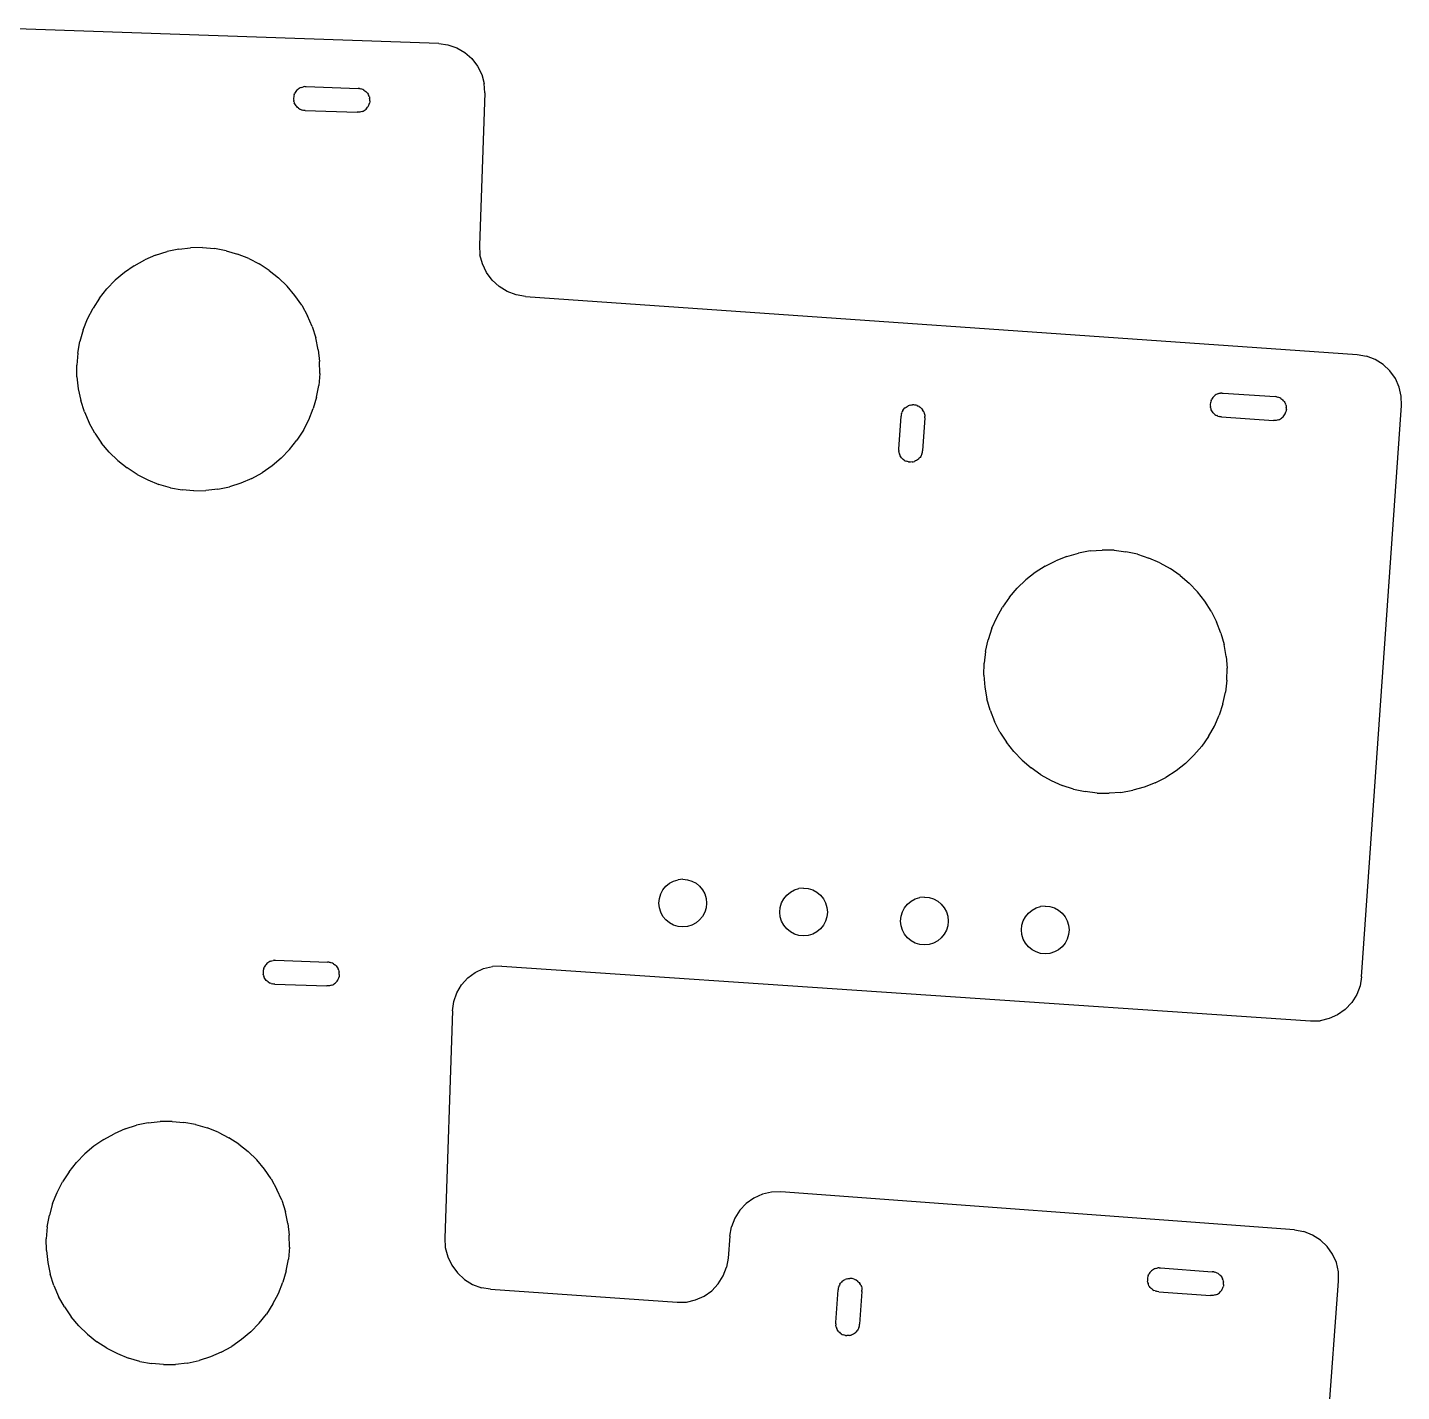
# Model space of a CAD drawing. Extents: x -62 to 45, y -37 to 20.
# Drawn here: x 15.75 to 44.55, y -11.23 to 17.35 of the extents above; entities that cross this region are included whole.
import ezdxf

# ---------------------------------------------------------------- set-up
doc = ezdxf.new("R2010")
doc.units = 0

msp = doc.modelspace()

# ---------------------------------------------------------------- linework, layer by layer
for p, q in [((24.37, 17.019, 0), (14.776, 17.354, 0)), ((24.37, 17.019, 0), (24.564, 16.993, 0)), ((24.564, 16.993, 0), (24.75, 16.929, 0)), ((24.75, 16.929, 0), (24.92, 16.831, 0)), ((24.92, 16.831, 0), (25.067, 16.701, 0)), ((25.067, 16.701, 0), (25.186, 16.545, 0)), ((25.186, 16.545, 0), (25.272, 16.369, 0)), ((25.272, 16.369, 0), (25.322, 16.18, 0)), ((25.335, 15.984, 0), (25.322, 16.18, 0)), ((21.329, 15.898, 0), (21.327, 15.874, 0)), ((21.327, 15.874, 0), (21.327, 15.849, 0)), ((21.327, 15.849, 0), (21.33, 15.825, 0)), ((21.333, 15.922, 0), (21.329, 15.898, 0)), ((21.34, 15.946, 0), (21.333, 15.922, 0)), ((21.34, 15.946, 0), (21.349, 15.968, 0)), ((21.36, 15.99, 0), (21.349, 15.968, 0)), ((21.374, 16.011, 0), (21.36, 15.99, 0)), ((21.389, 16.03, 0), (21.374, 16.011, 0)), ((21.406, 16.048, 0), (21.389, 16.03, 0)), ((21.425, 16.063, 0), (21.406, 16.048, 0)), ((21.445, 16.077, 0), (21.425, 16.063, 0)), ((21.466, 16.089, 0), (21.445, 16.077, 0)), ((21.489, 16.099, 0), (21.466, 16.089, 0)), ((21.489, 16.099, 0), (21.512, 16.106, 0)), ((21.512, 16.106, 0), (21.536, 16.111, 0)), ((21.56, 16.114, 0), (21.536, 16.111, 0)), ((21.56, 16.114, 0), (21.59, 16.115, 0)), ((21.59, 16.115, 0), (22.679, 16.077, 0)), ((22.709, 16.074, 0), (22.679, 16.077, 0)), ((22.709, 16.074, 0), (22.733, 16.07, 0)), ((22.756, 16.063, 0), (22.733, 16.07, 0)), ((22.779, 16.054, 0), (22.756, 16.063, 0)), ((22.801, 16.043, 0), (22.779, 16.054, 0)), ((22.801, 16.043, 0), (22.821, 16.029, 0)), ((22.821, 16.029, 0), (22.841, 16.014, 0)), ((22.858, 15.997, 0), (22.841, 16.014, 0)), ((22.858, 15.997, 0), (22.874, 15.978, 0)), ((22.874, 15.978, 0), (22.888, 15.958, 0)), ((22.888, 15.958, 0), (22.9, 15.936, 0)), ((22.91, 15.914, 0), (22.9, 15.936, 0)), ((22.91, 15.914, 0), (22.917, 15.891, 0)), ((22.917, 15.891, 0), (22.922, 15.867, 0)), ((22.925, 15.842, 0), (22.922, 15.867, 0)), ((25.335, 15.984, 0), (25.223, 12.788, 0)), ((21.335, 15.801, 0), (21.33, 15.825, 0)), ((21.335, 15.801, 0), (21.342, 15.777, 0)), ((21.352, 15.755, 0), (21.342, 15.777, 0)), ((21.364, 15.733, 0), (21.352, 15.755, 0)), ((21.378, 15.713, 0), (21.364, 15.733, 0)), ((21.394, 15.695, 0), (21.378, 15.713, 0)), ((21.411, 15.677, 0), (21.394, 15.695, 0)), ((21.43, 15.662, 0), (21.411, 15.677, 0)), ((21.43, 15.662, 0), (21.451, 15.649, 0)), ((21.451, 15.649, 0), (21.473, 15.638, 0)), ((21.495, 15.629, 0), (21.473, 15.638, 0)), ((21.495, 15.629, 0), (21.519, 15.622, 0)), ((21.543, 15.617, 0), (21.519, 15.622, 0)), ((21.572, 15.615, 0), (21.543, 15.617, 0)), ((21.572, 15.615, 0), (22.662, 15.577, 0)), ((22.691, 15.577, 0), (22.662, 15.577, 0)), ((22.716, 15.58, 0), (22.691, 15.577, 0)), ((22.74, 15.585, 0), (22.716, 15.58, 0)), ((22.763, 15.593, 0), (22.74, 15.585, 0)), ((22.763, 15.593, 0), (22.786, 15.602, 0)), ((22.786, 15.602, 0), (22.807, 15.614, 0)), ((22.807, 15.614, 0), (22.827, 15.628, 0)), ((22.827, 15.628, 0), (22.846, 15.644, 0)), ((22.846, 15.644, 0), (22.863, 15.661, 0)), ((22.863, 15.661, 0), (22.878, 15.681, 0)), ((22.878, 15.681, 0), (22.892, 15.701, 0)), ((22.892, 15.701, 0), (22.903, 15.723, 0)), ((22.903, 15.723, 0), (22.912, 15.746, 0)), ((22.912, 15.746, 0), (22.919, 15.769, 0)), ((22.923, 15.793, 0), (22.919, 15.769, 0)), ((22.925, 15.818, 0), (22.923, 15.793, 0)), ((22.925, 15.818, 0), (22.925, 15.842, 0)), ((18.918, 12.708, 0), (18.674, 12.656, 0)), ((18.918, 12.708, 0), (19.167, 12.736, 0)), ((19.417, 12.74, 0), (19.167, 12.736, 0)), ((19.417, 12.74, 0), (19.666, 12.719, 0)), ((19.913, 12.674, 0), (19.666, 12.719, 0)), ((25.223, 12.788, 0), (25.235, 12.591, 0)), ((17.986, 12.36, 0), (18.205, 12.481, 0)), ((18.435, 12.58, 0), (18.205, 12.481, 0)), ((18.435, 12.58, 0), (18.674, 12.656, 0)), ((19.913, 12.674, 0), (20.153, 12.604, 0)), ((20.386, 12.512, 0), (20.153, 12.604, 0)), ((20.386, 12.512, 0), (20.608, 12.397, 0)), ((20.818, 12.261, 0), (20.608, 12.397, 0)), ((25.286, 12.4, 0), (25.235, 12.591, 0)), ((25.372, 12.221, 0), (25.286, 12.4, 0)), ((17.78, 12.218, 0), (17.589, 12.056, 0)), ((17.986, 12.36, 0), (17.78, 12.218, 0)), ((20.818, 12.261, 0), (21.014, 12.105, 0)), ((21.193, 11.931, 0), (21.014, 12.105, 0)), ((25.49, 12.06, 0), (25.372, 12.221, 0)), ((17.259, 11.681, 0), (17.415, 11.877, 0)), ((17.589, 12.056, 0), (17.415, 11.877, 0)), ((21.355, 11.739, 0), (21.193, 11.931, 0)), ((25.637, 11.926, 0), (25.49, 12.06, 0)), ((25.807, 11.821, 0), (25.637, 11.926, 0)), ((25.992, 11.751, 0), (25.807, 11.821, 0)), ((17.259, 11.681, 0), (17.123, 11.471, 0)), ((21.497, 11.533, 0), (21.355, 11.739, 0)), ((21.497, 11.533, 0), (21.618, 11.314, 0)), ((26.186, 11.718, 0), (25.992, 11.751, 0)), ((26.186, 11.718, 0), (43.627, 10.498, 0)), ((16.915, 11.016, 0), (17.008, 11.249, 0)), ((17.008, 11.249, 0), (17.123, 11.471, 0)), ((21.717, 11.085, 0), (21.618, 11.314, 0)), ((16.915, 11.016, 0), (16.846, 10.776, 0)), ((21.717, 11.085, 0), (21.793, 10.846, 0)), ((16.801, 10.53, 0), (16.846, 10.776, 0)), ((21.845, 10.601, 0), (21.793, 10.846, 0)), ((16.801, 10.53, 0), (16.78, 10.28, 0)), ((21.845, 10.601, 0), (21.873, 10.353, 0)), ((43.627, 10.498, 0), (43.82, 10.466, 0)), ((44.004, 10.396, 0), (43.82, 10.466, 0)), ((44.17, 10.291, 0), (44.004, 10.396, 0)), ((16.783, 10.03, 0), (16.78, 10.28, 0)), ((21.877, 10.103, 0), (21.856, 9.853, 0)), ((21.877, 10.103, 0), (21.873, 10.353, 0)), ((44.312, 10.157, 0), (44.17, 10.291, 0)), ((44.426, 9.997, 0), (44.312, 10.157, 0)), ((16.783, 10.03, 0), (16.811, 9.782, 0)), ((21.81, 9.607, 0), (21.856, 9.853, 0)), ((44.506, 9.818, 0), (44.426, 9.997, 0)), ((44.549, 9.627, 0), (44.506, 9.818, 0)), ((16.811, 9.782, 0), (16.864, 9.537, 0)), ((16.94, 9.298, 0), (16.864, 9.537, 0)), ((21.81, 9.607, 0), (21.741, 9.367, 0)), ((40.554, 9.509, 0), (40.549, 9.485, 0)), ((40.562, 9.533, 0), (40.554, 9.509, 0)), ((40.562, 9.533, 0), (40.571, 9.555, 0)), ((40.583, 9.576, 0), (40.571, 9.555, 0)), ((40.597, 9.597, 0), (40.583, 9.576, 0)), ((40.613, 9.615, 0), (40.597, 9.597, 0)), ((40.631, 9.632, 0), (40.613, 9.615, 0)), ((40.65, 9.647, 0), (40.631, 9.632, 0)), ((40.671, 9.66, 0), (40.65, 9.647, 0)), ((40.693, 9.672, 0), (40.671, 9.66, 0)), ((40.716, 9.68, 0), (40.693, 9.672, 0)), ((40.716, 9.68, 0), (40.739, 9.687, 0)), ((40.739, 9.687, 0), (40.763, 9.691, 0)), ((40.788, 9.693, 0), (40.763, 9.691, 0)), ((40.788, 9.693, 0), (40.817, 9.693, 0)), ((40.817, 9.693, 0), (41.905, 9.617, 0)), ((41.934, 9.613, 0), (41.905, 9.617, 0)), ((41.934, 9.613, 0), (41.958, 9.608, 0)), ((41.981, 9.6, 0), (41.958, 9.608, 0)), ((42.004, 9.59, 0), (41.981, 9.6, 0)), ((42.025, 9.578, 0), (42.004, 9.59, 0)), ((42.025, 9.578, 0), (42.045, 9.564, 0)), ((42.045, 9.564, 0), (42.064, 9.548, 0)), ((42.081, 9.531, 0), (42.064, 9.548, 0)), ((42.081, 9.531, 0), (42.096, 9.512, 0)), ((42.096, 9.512, 0), (42.109, 9.491, 0)), ((44.555, 9.431, 0), (44.549, 9.627, 0)), ((16.94, 9.298, 0), (17.039, 9.069, 0)), ((21.649, 9.134, 0), (21.741, 9.367, 0)), ((34.066, 9.237, 0), (34.062, 9.208, 0)), ((34.071, 9.261, 0), (34.066, 9.237, 0)), ((34.071, 9.261, 0), (34.078, 9.284, 0)), ((34.088, 9.307, 0), (34.078, 9.284, 0)), ((34.1, 9.328, 0), (34.088, 9.307, 0)), ((34.1, 9.328, 0), (34.114, 9.348, 0)), ((34.114, 9.348, 0), (34.13, 9.367, 0)), ((34.148, 9.384, 0), (34.13, 9.367, 0)), ((34.148, 9.384, 0), (34.167, 9.399, 0)), ((34.167, 9.399, 0), (34.188, 9.412, 0)), ((34.188, 9.412, 0), (34.21, 9.423, 0)), ((34.233, 9.432, 0), (34.21, 9.423, 0)), ((34.256, 9.439, 0), (34.233, 9.432, 0)), ((34.256, 9.439, 0), (34.28, 9.443, 0)), ((34.28, 9.443, 0), (34.305, 9.445, 0)), ((34.329, 9.444, 0), (34.305, 9.445, 0)), ((34.354, 9.441, 0), (34.329, 9.444, 0)), ((34.378, 9.436, 0), (34.354, 9.441, 0)), ((34.401, 9.428, 0), (34.378, 9.436, 0)), ((34.401, 9.428, 0), (34.423, 9.419, 0)), ((34.445, 9.407, 0), (34.423, 9.419, 0)), ((34.445, 9.407, 0), (34.465, 9.393, 0)), ((34.483, 9.377, 0), (34.465, 9.393, 0)), ((34.483, 9.377, 0), (34.5, 9.359, 0)), ((34.5, 9.359, 0), (34.515, 9.34, 0)), ((34.529, 9.319, 0), (34.515, 9.34, 0)), ((34.54, 9.297, 0), (34.529, 9.319, 0)), ((34.54, 9.297, 0), (34.549, 9.274, 0)), ((34.549, 9.274, 0), (34.555, 9.251, 0)), ((34.555, 9.251, 0), (34.56, 9.227, 0)), ((34.56, 9.227, 0), (34.561, 9.202, 0)), ((40.546, 9.461, 0), (40.545, 9.437, 0)), ((40.545, 9.437, 0), (40.547, 9.412, 0)), ((40.549, 9.485, 0), (40.546, 9.461, 0)), ((40.551, 9.388, 0), (40.547, 9.412, 0)), ((40.551, 9.388, 0), (40.558, 9.364, 0)), ((40.567, 9.342, 0), (40.558, 9.364, 0)), ((40.578, 9.32, 0), (40.567, 9.342, 0)), ((40.591, 9.299, 0), (40.578, 9.32, 0)), ((40.606, 9.28, 0), (40.591, 9.299, 0)), ((40.623, 9.262, 0), (40.606, 9.28, 0)), ((40.642, 9.246, 0), (40.623, 9.262, 0)), ((40.642, 9.246, 0), (40.662, 9.232, 0)), ((40.662, 9.232, 0), (40.684, 9.22, 0)), ((40.706, 9.21, 0), (40.684, 9.22, 0)), ((42.09, 9.214, 0), (42.104, 9.234, 0)), ((42.104, 9.234, 0), (42.116, 9.255, 0)), ((42.109, 9.491, 0), (42.12, 9.469, 0)), ((42.116, 9.255, 0), (42.126, 9.278, 0)), ((42.129, 9.446, 0), (42.12, 9.469, 0)), ((42.126, 9.278, 0), (42.133, 9.301, 0)), ((42.129, 9.446, 0), (42.136, 9.423, 0)), ((42.139, 9.325, 0), (42.133, 9.301, 0)), ((42.136, 9.423, 0), (42.14, 9.398, 0)), ((42.141, 9.349, 0), (42.139, 9.325, 0)), ((42.142, 9.374, 0), (42.14, 9.398, 0)), ((42.141, 9.349, 0), (42.142, 9.374, 0)), ((43.718, -2.54, 0), (44.555, 9.431, 0)), ((17.16, 8.85, 0), (17.039, 9.069, 0)), ((21.534, 8.912, 0), (21.649, 9.134, 0)), ((34.014, 8.519, 0), (34.062, 9.208, 0)), ((34.561, 9.173, 0), (34.513, 8.484, 0)), ((34.561, 9.173, 0), (34.561, 9.202, 0)), ((40.706, 9.21, 0), (40.729, 9.203, 0)), ((40.753, 9.197, 0), (40.729, 9.203, 0)), ((40.782, 9.194, 0), (40.753, 9.197, 0)), ((40.782, 9.194, 0), (41.87, 9.118, 0)), ((41.899, 9.117, 0), (41.87, 9.118, 0)), ((41.924, 9.119, 0), (41.899, 9.117, 0)), ((41.948, 9.123, 0), (41.924, 9.119, 0)), ((41.972, 9.13, 0), (41.948, 9.123, 0)), ((41.972, 9.13, 0), (41.994, 9.139, 0)), ((41.994, 9.139, 0), (42.016, 9.15, 0)), ((42.016, 9.15, 0), (42.037, 9.163, 0)), ((42.037, 9.163, 0), (42.056, 9.178, 0)), ((42.056, 9.178, 0), (42.074, 9.195, 0)), ((42.074, 9.195, 0), (42.09, 9.214, 0)), ((17.16, 8.85, 0), (17.302, 8.643, 0)), ((17.463, 8.452, 0), (17.302, 8.643, 0)), ((21.242, 8.506, 0), (21.398, 8.702, 0)), ((21.534, 8.912, 0), (21.398, 8.702, 0)), ((17.463, 8.452, 0), (17.643, 8.278, 0)), ((21.242, 8.506, 0), (21.067, 8.327, 0)), ((34.013, 8.49, 0), (34.014, 8.519, 0)), ((34.013, 8.49, 0), (34.015, 8.465, 0)), ((34.02, 8.441, 0), (34.015, 8.465, 0)), ((34.02, 8.441, 0), (34.026, 8.418, 0)), ((34.026, 8.418, 0), (34.035, 8.395, 0)), ((34.046, 8.373, 0), (34.035, 8.395, 0)), ((34.059, 8.352, 0), (34.046, 8.373, 0)), ((34.475, 8.364, 0), (34.461, 8.344, 0)), ((34.487, 8.385, 0), (34.475, 8.364, 0)), ((34.496, 8.408, 0), (34.487, 8.385, 0)), ((34.496, 8.408, 0), (34.504, 8.431, 0)), ((34.504, 8.431, 0), (34.509, 8.455, 0)), ((34.509, 8.455, 0), (34.513, 8.484, 0)), ((17.643, 8.278, 0), (17.838, 8.122, 0)), ((18.048, 7.986, 0), (17.838, 8.122, 0)), ((20.876, 8.165, 0), (20.67, 8.023, 0)), ((21.067, 8.327, 0), (20.876, 8.165, 0)), ((34.075, 8.333, 0), (34.059, 8.352, 0)), ((34.075, 8.333, 0), (34.092, 8.315, 0)), ((34.092, 8.315, 0), (34.11, 8.299, 0)), ((34.13, 8.285, 0), (34.11, 8.299, 0)), ((34.13, 8.285, 0), (34.152, 8.273, 0)), ((34.152, 8.273, 0), (34.174, 8.263, 0)), ((34.197, 8.256, 0), (34.174, 8.263, 0)), ((34.221, 8.251, 0), (34.197, 8.256, 0)), ((34.221, 8.251, 0), (34.246, 8.248, 0)), ((34.27, 8.247, 0), (34.246, 8.248, 0)), ((34.295, 8.249, 0), (34.27, 8.247, 0)), ((34.295, 8.249, 0), (34.319, 8.253, 0)), ((34.319, 8.253, 0), (34.342, 8.26, 0)), ((34.365, 8.269, 0), (34.342, 8.26, 0)), ((34.387, 8.28, 0), (34.365, 8.269, 0)), ((34.408, 8.293, 0), (34.387, 8.28, 0)), ((34.427, 8.308, 0), (34.408, 8.293, 0)), ((34.431, 8.312, 0), (34.427, 8.308, 0)), ((34.431, 8.312, 0), (34.445, 8.325, 0)), ((34.461, 8.344, 0), (34.445, 8.325, 0)), ((18.048, 7.986, 0), (18.271, 7.871, 0)), ((18.271, 7.871, 0), (18.503, 7.779, 0)), ((18.744, 7.709, 0), (18.503, 7.779, 0)), ((20.221, 7.803, 0), (19.983, 7.727, 0)), ((20.451, 7.902, 0), (20.221, 7.803, 0)), ((20.451, 7.902, 0), (20.67, 8.023, 0)), ((18.744, 7.709, 0), (18.99, 7.664, 0)), ((19.239, 7.643, 0), (18.99, 7.664, 0)), ((19.239, 7.643, 0), (19.489, 7.647, 0)), ((19.738, 7.675, 0), (19.489, 7.647, 0)), ((19.738, 7.675, 0), (19.983, 7.727, 0)), ((37.541, 6.27, 0), (37.782, 6.338, 0)), ((38.028, 6.382, 0), (37.782, 6.338, 0)), ((38.028, 6.382, 0), (38.278, 6.401, 0)), ((38.528, 6.396, 0), (38.278, 6.401, 0)), ((38.528, 6.396, 0), (38.777, 6.366, 0)), ((39.021, 6.312, 0), (38.777, 6.366, 0)), ((37.085, 6.066, 0), (36.874, 5.931, 0)), ((37.085, 6.066, 0), (37.308, 6.179, 0)), ((37.541, 6.27, 0), (37.308, 6.179, 0)), ((39.021, 6.312, 0), (39.259, 6.235, 0)), ((39.488, 6.134, 0), (39.259, 6.235, 0)), ((39.488, 6.134, 0), (39.706, 6.012, 0)), ((36.677, 5.777, 0), (36.497, 5.603, 0)), ((36.874, 5.931, 0), (36.677, 5.777, 0)), ((39.911, 5.868, 0), (39.706, 6.012, 0)), ((39.911, 5.868, 0), (40.101, 5.706, 0)), ((36.334, 5.413, 0), (36.497, 5.603, 0)), ((40.275, 5.525, 0), (40.101, 5.706, 0)), ((40.429, 5.328, 0), (40.275, 5.525, 0)), ((36.068, 4.99, 0), (36.191, 5.208, 0)), ((36.334, 5.413, 0), (36.191, 5.208, 0)), ((40.564, 5.118, 0), (40.429, 5.328, 0)), ((35.968, 4.761, 0), (36.068, 4.99, 0)), ((40.564, 5.118, 0), (40.677, 4.894, 0)), ((35.968, 4.761, 0), (35.89, 4.523, 0)), ((40.768, 4.661, 0), (40.677, 4.894, 0)), ((40.768, 4.661, 0), (40.836, 4.42, 0)), ((35.836, 4.278, 0), (35.89, 4.523, 0)), ((40.88, 4.174, 0), (40.836, 4.42, 0)), ((35.836, 4.278, 0), (35.806, 4.03, 0)), ((40.88, 4.174, 0), (40.899, 3.925, 0)), ((35.801, 3.78, 0), (35.806, 4.03, 0)), ((35.801, 3.78, 0), (35.821, 3.53, 0)), ((40.894, 3.674, 0), (40.899, 3.925, 0)), ((35.821, 3.53, 0), (35.864, 3.284, 0)), ((40.894, 3.674, 0), (40.864, 3.426, 0)), ((35.932, 3.043, 0), (35.864, 3.284, 0)), ((40.81, 3.181, 0), (40.733, 2.944, 0)), ((40.81, 3.181, 0), (40.864, 3.426, 0)), ((35.932, 3.043, 0), (36.023, 2.81, 0)), ((40.632, 2.714, 0), (40.733, 2.944, 0)), ((36.136, 2.587, 0), (36.023, 2.81, 0)), ((40.51, 2.496, 0), (40.632, 2.714, 0)), ((36.136, 2.587, 0), (36.271, 2.376, 0)), ((36.426, 2.179, 0), (36.271, 2.376, 0)), ((40.51, 2.496, 0), (40.367, 2.291, 0)), ((36.426, 2.179, 0), (36.599, 1.999, 0)), ((40.204, 2.101, 0), (40.023, 1.928, 0)), ((40.204, 2.101, 0), (40.367, 2.291, 0)), ((36.599, 1.999, 0), (36.789, 1.836, 0)), ((36.994, 1.693, 0), (36.789, 1.836, 0)), ((39.827, 1.773, 0), (39.616, 1.638, 0)), ((40.023, 1.928, 0), (39.827, 1.773, 0)), ((36.994, 1.693, 0), (37.213, 1.57, 0)), ((37.213, 1.57, 0), (37.442, 1.47, 0)), ((37.68, 1.392, 0), (37.442, 1.47, 0)), ((39.393, 1.525, 0), (39.159, 1.434, 0)), ((39.393, 1.525, 0), (39.616, 1.638, 0)), ((37.68, 1.392, 0), (37.924, 1.338, 0)), ((38.172, 1.308, 0), (37.924, 1.338, 0)), ((38.172, 1.308, 0), (38.423, 1.303, 0)), ((38.672, 1.323, 0), (38.423, 1.303, 0)), ((38.672, 1.323, 0), (38.919, 1.366, 0)), ((39.159, 1.434, 0), (38.919, 1.366, 0)), ((29.209, -0.582, 0), (29.295, -0.536, 0)), ((29.295, -0.536, 0), (29.389, -0.508, 0)), ((29.487, -0.498, 0), (29.389, -0.508, 0)), ((29.487, -0.498, 0), (29.584, -0.508, 0)), ((29.584, -0.508, 0), (29.678, -0.536, 0)), ((29.678, -0.536, 0), (29.765, -0.582, 0)), ((28.996, -0.9, 0), (29.025, -0.807, 0)), ((29.025, -0.807, 0), (29.071, -0.72, 0)), ((29.071, -0.72, 0), (29.133, -0.644, 0)), ((29.133, -0.644, 0), (29.209, -0.582, 0)), ((29.765, -0.582, 0), (29.84, -0.644, 0)), ((29.84, -0.644, 0), (29.902, -0.72, 0)), ((29.902, -0.72, 0), (29.949, -0.807, 0)), ((29.949, -0.807, 0), (29.977, -0.9, 0)), ((31.604, -0.908, 0), (31.666, -0.832, 0)), ((31.666, -0.832, 0), (31.742, -0.77, 0)), ((31.742, -0.77, 0), (31.828, -0.723, 0)), ((31.828, -0.723, 0), (31.922, -0.695, 0)), ((32.02, -0.685, 0), (31.922, -0.695, 0)), ((32.02, -0.685, 0), (32.117, -0.695, 0)), ((32.117, -0.695, 0), (32.211, -0.723, 0)), ((32.211, -0.723, 0), (32.298, -0.77, 0)), ((32.298, -0.77, 0), (32.373, -0.832, 0)), ((32.373, -0.832, 0), (32.436, -0.908, 0)), ((28.987, -0.998, 0), (28.996, -0.9, 0)), ((28.996, -1.095, 0), (28.987, -0.998, 0)), ((29.025, -1.189, 0), (28.996, -1.095, 0)), ((29.977, -1.095, 0), (29.949, -1.189, 0)), ((29.977, -0.9, 0), (29.987, -0.998, 0)), ((29.987, -0.998, 0), (29.977, -1.095, 0)), ((31.52, -1.185, 0), (31.529, -1.088, 0)), ((31.529, -1.088, 0), (31.558, -0.994, 0)), ((31.558, -0.994, 0), (31.604, -0.908, 0)), ((32.436, -0.908, 0), (32.482, -0.994, 0)), ((32.482, -0.994, 0), (32.51, -1.088, 0)), ((32.51, -1.088, 0), (32.52, -1.185, 0)), ((34.091, -1.182, 0), (34.137, -1.095, 0)), ((34.137, -1.095, 0), (34.199, -1.019, 0)), ((34.199, -1.019, 0), (34.275, -0.957, 0)), ((34.275, -0.957, 0), (34.362, -0.911, 0)), ((34.362, -0.911, 0), (34.455, -0.883, 0)), ((34.553, -0.873, 0), (34.455, -0.883, 0)), ((34.553, -0.873, 0), (34.65, -0.883, 0)), ((34.65, -0.883, 0), (34.744, -0.911, 0)), ((34.744, -0.911, 0), (34.831, -0.957, 0)), ((34.831, -0.957, 0), (34.906, -1.019, 0)), ((34.906, -1.019, 0), (34.969, -1.095, 0)), ((34.969, -1.095, 0), (35.015, -1.182, 0)), ((36.732, -1.207, 0), (36.808, -1.145, 0)), ((36.808, -1.145, 0), (36.895, -1.099, 0)), ((36.895, -1.099, 0), (36.988, -1.07, 0)), ((37.086, -1.06, 0), (36.988, -1.07, 0)), ((37.086, -1.06, 0), (37.183, -1.07, 0)), ((37.183, -1.07, 0), (37.277, -1.099, 0)), ((37.277, -1.099, 0), (37.364, -1.145, 0)), ((37.364, -1.145, 0), (37.439, -1.207, 0)), ((29.071, -1.276, 0), (29.025, -1.189, 0)), ((29.133, -1.351, 0), (29.071, -1.276, 0)), ((29.209, -1.414, 0), (29.133, -1.351, 0)), ((29.295, -1.46, 0), (29.209, -1.414, 0)), ((29.765, -1.414, 0), (29.678, -1.46, 0)), ((29.84, -1.351, 0), (29.765, -1.414, 0)), ((29.902, -1.276, 0), (29.84, -1.351, 0)), ((29.949, -1.189, 0), (29.902, -1.276, 0)), ((31.529, -1.283, 0), (31.52, -1.185, 0)), ((31.558, -1.377, 0), (31.529, -1.283, 0)), ((31.604, -1.463, 0), (31.558, -1.377, 0)), ((32.482, -1.377, 0), (32.436, -1.463, 0)), ((32.51, -1.283, 0), (32.482, -1.377, 0)), ((32.52, -1.185, 0), (32.51, -1.283, 0)), ((34.053, -1.373, 0), (34.062, -1.275, 0)), ((34.062, -1.471, 0), (34.053, -1.373, 0)), ((34.062, -1.275, 0), (34.091, -1.182, 0)), ((35.015, -1.182, 0), (35.043, -1.275, 0)), ((35.043, -1.275, 0), (35.053, -1.373, 0)), ((35.053, -1.373, 0), (35.043, -1.471, 0)), ((36.596, -1.463, 0), (36.624, -1.369, 0)), ((36.624, -1.369, 0), (36.67, -1.283, 0)), ((36.67, -1.283, 0), (36.732, -1.207, 0)), ((37.439, -1.207, 0), (37.502, -1.283, 0)), ((37.502, -1.283, 0), (37.548, -1.369, 0)), ((37.548, -1.369, 0), (37.576, -1.463, 0)), ((29.389, -1.488, 0), (29.295, -1.46, 0)), ((29.487, -1.498, 0), (29.389, -1.488, 0)), ((29.584, -1.488, 0), (29.487, -1.498, 0)), ((29.678, -1.46, 0), (29.584, -1.488, 0)), ((31.666, -1.539, 0), (31.604, -1.463, 0)), ((31.742, -1.601, 0), (31.666, -1.539, 0)), ((31.828, -1.647, 0), (31.742, -1.601, 0)), ((31.922, -1.676, 0), (31.828, -1.647, 0)), ((32.02, -1.685, 0), (31.922, -1.676, 0)), ((32.117, -1.676, 0), (32.02, -1.685, 0)), ((32.211, -1.647, 0), (32.117, -1.676, 0)), ((32.298, -1.601, 0), (32.211, -1.647, 0)), ((32.373, -1.539, 0), (32.298, -1.601, 0)), ((32.436, -1.463, 0), (32.373, -1.539, 0)), ((34.091, -1.564, 0), (34.062, -1.471, 0)), ((34.137, -1.651, 0), (34.091, -1.564, 0)), ((34.199, -1.727, 0), (34.137, -1.651, 0)), ((34.275, -1.789, 0), (34.199, -1.727, 0)), ((34.906, -1.727, 0), (34.831, -1.789, 0)), ((34.969, -1.651, 0), (34.906, -1.727, 0)), ((35.015, -1.564, 0), (34.969, -1.651, 0)), ((35.043, -1.471, 0), (35.015, -1.564, 0)), ((36.586, -1.56, 0), (36.596, -1.463, 0)), ((36.596, -1.658, 0), (36.586, -1.56, 0)), ((36.624, -1.752, 0), (36.596, -1.658, 0)), ((37.576, -1.658, 0), (37.548, -1.752, 0)), ((37.576, -1.463, 0), (37.586, -1.56, 0)), ((37.586, -1.56, 0), (37.576, -1.658, 0)), ((34.362, -1.835, 0), (34.275, -1.789, 0)), ((34.455, -1.863, 0), (34.362, -1.835, 0)), ((34.553, -1.873, 0), (34.455, -1.863, 0)), ((34.65, -1.863, 0), (34.553, -1.873, 0)), ((34.744, -1.835, 0), (34.65, -1.863, 0)), ((34.831, -1.789, 0), (34.744, -1.835, 0)), ((36.67, -1.838, 0), (36.624, -1.752, 0)), ((36.732, -1.914, 0), (36.67, -1.838, 0)), ((36.808, -1.976, 0), (36.732, -1.914, 0)), ((36.895, -2.022, 0), (36.808, -1.976, 0)), ((37.364, -1.976, 0), (37.277, -2.022, 0)), ((37.439, -1.914, 0), (37.364, -1.976, 0)), ((37.502, -1.838, 0), (37.439, -1.914, 0)), ((37.548, -1.752, 0), (37.502, -1.838, 0)), ((20.735, -2.301, 0), (20.721, -2.321, 0)), ((20.75, -2.282, 0), (20.735, -2.301, 0)), ((20.767, -2.264, 0), (20.75, -2.282, 0)), ((20.786, -2.248, 0), (20.767, -2.264, 0)), ((20.806, -2.234, 0), (20.786, -2.248, 0)), ((20.827, -2.222, 0), (20.806, -2.234, 0)), ((20.85, -2.213, 0), (20.827, -2.222, 0)), ((20.85, -2.213, 0), (20.873, -2.205, 0)), ((20.873, -2.205, 0), (20.897, -2.2, 0)), ((20.921, -2.197, 0), (20.897, -2.2, 0)), ((20.921, -2.197, 0), (20.951, -2.197, 0)), ((20.951, -2.197, 0), (22.04, -2.235, 0)), ((22.07, -2.237, 0), (22.04, -2.235, 0)), ((22.07, -2.237, 0), (22.094, -2.242, 0)), ((22.117, -2.249, 0), (22.094, -2.242, 0)), ((22.14, -2.258, 0), (22.117, -2.249, 0)), ((22.162, -2.269, 0), (22.14, -2.258, 0)), ((22.162, -2.269, 0), (22.182, -2.282, 0)), ((22.182, -2.282, 0), (22.202, -2.298, 0)), ((22.219, -2.315, 0), (22.202, -2.298, 0)), ((36.988, -2.051, 0), (36.895, -2.022, 0)), ((37.086, -2.06, 0), (36.988, -2.051, 0)), ((37.183, -2.051, 0), (37.086, -2.06, 0)), ((37.277, -2.022, 0), (37.183, -2.051, 0)), ((20.69, -2.413, 0), (20.688, -2.438, 0)), ((20.688, -2.438, 0), (20.688, -2.462, 0)), ((20.688, -2.462, 0), (20.691, -2.487, 0)), ((20.694, -2.389, 0), (20.69, -2.413, 0)), ((20.696, -2.511, 0), (20.691, -2.487, 0)), ((20.701, -2.366, 0), (20.694, -2.389, 0)), ((20.696, -2.511, 0), (20.703, -2.534, 0)), ((20.701, -2.366, 0), (20.71, -2.343, 0)), ((20.713, -2.557, 0), (20.703, -2.534, 0)), ((20.721, -2.321, 0), (20.71, -2.343, 0)), ((20.725, -2.578, 0), (20.713, -2.557, 0)), ((20.739, -2.598, 0), (20.725, -2.578, 0)), ((22.219, -2.315, 0), (22.235, -2.333, 0)), ((22.235, -2.333, 0), (22.249, -2.354, 0)), ((22.249, -2.354, 0), (22.261, -2.375, 0)), ((22.253, -2.61, 0), (22.264, -2.589, 0)), ((22.27, -2.398, 0), (22.261, -2.375, 0)), ((22.264, -2.589, 0), (22.273, -2.566, 0)), ((22.27, -2.398, 0), (22.278, -2.421, 0)), ((22.273, -2.566, 0), (22.28, -2.542, 0)), ((22.278, -2.421, 0), (22.283, -2.445, 0)), ((22.284, -2.518, 0), (22.28, -2.542, 0)), ((22.286, -2.469, 0), (22.283, -2.445, 0)), ((22.286, -2.494, 0), (22.284, -2.518, 0)), ((22.286, -2.494, 0), (22.286, -2.469, 0)), ((24.85, -2.708, 0), (24.979, -2.565, 0)), ((24.979, -2.565, 0), (25.135, -2.45, 0)), ((25.135, -2.45, 0), (25.311, -2.369, 0)), ((25.311, -2.369, 0), (25.5, -2.324, 0)), ((25.695, -2.317, 0), (25.5, -2.324, 0)), ((25.695, -2.317, 0), (42.65, -3.468, 0)), ((43.718, -2.54, 0), (43.685, -2.733, 0)), ((20.755, -2.617, 0), (20.739, -2.598, 0)), ((20.772, -2.634, 0), (20.755, -2.617, 0)), ((20.791, -2.649, 0), (20.772, -2.634, 0)), ((20.791, -2.649, 0), (20.812, -2.663, 0)), ((20.812, -2.663, 0), (20.834, -2.674, 0)), ((20.856, -2.683, 0), (20.834, -2.674, 0)), ((20.856, -2.683, 0), (20.88, -2.69, 0)), ((20.904, -2.694, 0), (20.88, -2.69, 0)), ((20.933, -2.697, 0), (20.904, -2.694, 0)), ((20.933, -2.697, 0), (22.023, -2.735, 0)), ((22.052, -2.734, 0), (22.023, -2.735, 0)), ((22.077, -2.731, 0), (22.052, -2.734, 0)), ((22.101, -2.726, 0), (22.077, -2.731, 0)), ((22.124, -2.719, 0), (22.101, -2.726, 0)), ((22.124, -2.719, 0), (22.147, -2.709, 0)), ((22.147, -2.709, 0), (22.168, -2.697, 0)), ((22.168, -2.697, 0), (22.188, -2.683, 0)), ((22.188, -2.683, 0), (22.207, -2.668, 0)), ((22.207, -2.668, 0), (22.224, -2.65, 0)), ((22.224, -2.65, 0), (22.239, -2.631, 0)), ((22.239, -2.631, 0), (22.253, -2.61, 0)), ((24.688, -3.059, 0), (24.752, -2.875, 0)), ((24.752, -2.875, 0), (24.85, -2.708, 0)), ((43.685, -2.733, 0), (43.615, -2.916, 0)), ((24.662, -3.253, 0), (24.688, -3.059, 0)), ((43.511, -3.082, 0), (43.376, -3.225, 0)), ((43.615, -2.916, 0), (43.511, -3.082, 0)), ((24.662, -3.253, 0), (24.496, -8.022, 0)), ((43.037, -3.418, 0), (42.846, -3.462, 0)), ((43.216, -3.338, 0), (43.037, -3.418, 0)), ((43.376, -3.225, 0), (43.216, -3.338, 0)), ((42.65, -3.468, 0), (42.846, -3.462, 0)), ((17.796, -5.732, 0), (17.566, -5.831, 0)), ((17.796, -5.732, 0), (18.034, -5.655, 0)), ((18.279, -5.603, 0), (18.034, -5.655, 0)), ((18.279, -5.603, 0), (18.528, -5.575, 0)), ((18.778, -5.572, 0), (18.528, -5.575, 0)), ((18.778, -5.572, 0), (19.027, -5.593, 0)), ((19.274, -5.638, 0), (19.027, -5.593, 0)), ((19.274, -5.638, 0), (19.514, -5.707, 0)), ((19.747, -5.8, 0), (19.514, -5.707, 0)), ((17.347, -5.952, 0), (17.141, -6.094, 0)), ((17.347, -5.952, 0), (17.566, -5.831, 0)), ((19.747, -5.8, 0), (19.969, -5.914, 0)), ((20.179, -6.05, 0), (19.969, -5.914, 0)), ((16.95, -6.255, 0), (16.776, -6.435, 0)), ((17.141, -6.094, 0), (16.95, -6.255, 0)), ((20.179, -6.05, 0), (20.375, -6.206, 0)), ((20.554, -6.381, 0), (20.375, -6.206, 0)), ((16.62, -6.63, 0), (16.776, -6.435, 0)), ((20.716, -6.572, 0), (20.554, -6.381, 0)), ((20.858, -6.778, 0), (20.716, -6.572, 0)), ((16.369, -7.063, 0), (16.484, -6.84, 0)), ((16.62, -6.63, 0), (16.484, -6.84, 0)), ((20.858, -6.778, 0), (20.979, -6.997, 0)), ((16.276, -7.295, 0), (16.369, -7.063, 0)), ((21.078, -7.227, 0), (20.979, -6.997, 0)), ((30.976, -7.179, 0), (30.816, -7.291, 0)), ((31.155, -7.099, 0), (30.976, -7.179, 0)), ((31.347, -7.056, 0), (31.155, -7.099, 0)), ((31.543, -7.052, 0), (31.347, -7.056, 0)), ((42.313, -7.849, 0), (31.543, -7.052, 0)), ((16.276, -7.295, 0), (16.207, -7.536, 0)), ((21.078, -7.227, 0), (21.154, -7.465, 0)), ((21.206, -7.71, 0), (21.154, -7.465, 0)), ((30.681, -7.433, 0), (30.576, -7.599, 0)), ((30.816, -7.291, 0), (30.681, -7.433, 0)), ((16.162, -7.782, 0), (16.207, -7.536, 0)), ((21.206, -7.71, 0), (21.234, -7.959, 0)), ((30.576, -7.599, 0), (30.505, -7.782, 0)), ((16.162, -7.782, 0), (16.141, -8.031, 0)), ((16.144, -8.281, 0), (16.141, -8.031, 0)), ((21.238, -8.209, 0), (21.234, -7.959, 0)), ((24.496, -8.022, 0), (24.508, -8.218, 0)), ((30.471, -7.975, 0), (30.437, -8.437, 0)), ((30.471, -7.975, 0), (30.505, -7.782, 0)), ((42.313, -7.849, 0), (42.506, -7.883, 0)), ((42.689, -7.954, 0), (42.506, -7.883, 0)), ((42.855, -8.059, 0), (42.689, -7.954, 0)), ((42.997, -8.194, 0), (42.855, -8.059, 0)), ((16.144, -8.281, 0), (16.172, -8.53, 0)), ((21.238, -8.209, 0), (21.217, -8.458, 0)), ((24.508, -8.218, 0), (24.558, -8.41, 0)), ((43.109, -8.354, 0), (42.997, -8.194, 0)), ((16.172, -8.53, 0), (16.225, -8.775, 0)), ((21.171, -8.704, 0), (21.217, -8.458, 0)), ((24.558, -8.41, 0), (24.644, -8.589, 0)), ((24.644, -8.589, 0), (24.763, -8.749, 0)), ((30.333, -8.813, 0), (30.404, -8.63, 0)), ((30.437, -8.437, 0), (30.404, -8.63, 0)), ((43.189, -8.533, 0), (43.109, -8.354, 0)), ((43.232, -8.725, 0), (43.189, -8.533, 0)), ((16.301, -9.013, 0), (16.225, -8.775, 0)), ((21.171, -8.704, 0), (21.102, -8.945, 0)), ((24.763, -8.749, 0), (24.91, -8.884, 0)), ((24.91, -8.884, 0), (25.079, -8.989, 0)), ((30.228, -8.979, 0), (30.333, -8.813, 0)), ((32.83, -8.925, 0), (32.812, -8.942, 0)), ((32.83, -8.925, 0), (32.85, -8.91, 0)), ((32.85, -8.91, 0), (32.87, -8.897, 0)), ((32.87, -8.897, 0), (32.892, -8.886, 0)), ((32.915, -8.877, 0), (32.892, -8.886, 0)), ((32.939, -8.871, 0), (32.915, -8.877, 0)), ((32.939, -8.871, 0), (32.963, -8.867, 0)), ((32.963, -8.867, 0), (32.987, -8.865, 0)), ((33.012, -8.865, 0), (32.987, -8.865, 0)), ((33.036, -8.868, 0), (33.012, -8.865, 0)), ((33.06, -8.874, 0), (33.036, -8.868, 0)), ((33.083, -8.881, 0), (33.06, -8.874, 0)), ((33.083, -8.881, 0), (33.106, -8.891, 0)), ((33.127, -8.903, 0), (33.106, -8.891, 0)), ((33.127, -8.903, 0), (33.147, -8.918, 0)), ((33.166, -8.934, 0), (33.147, -8.918, 0)), ((39.231, -8.85, 0), (39.228, -8.874, 0)), ((39.228, -8.874, 0), (39.228, -8.899, 0)), ((39.228, -8.899, 0), (39.229, -8.923, 0)), ((39.234, -8.947, 0), (39.229, -8.923, 0)), ((39.237, -8.826, 0), (39.231, -8.85, 0)), ((39.244, -8.803, 0), (39.237, -8.826, 0)), ((39.244, -8.803, 0), (39.254, -8.78, 0)), ((39.266, -8.759, 0), (39.254, -8.78, 0)), ((39.28, -8.739, 0), (39.266, -8.759, 0)), ((39.297, -8.72, 0), (39.28, -8.739, 0)), ((39.314, -8.703, 0), (39.297, -8.72, 0)), ((39.334, -8.688, 0), (39.314, -8.703, 0)), ((39.354, -8.675, 0), (39.334, -8.688, 0)), ((39.376, -8.664, 0), (39.354, -8.675, 0)), ((39.399, -8.655, 0), (39.376, -8.664, 0)), ((39.399, -8.655, 0), (39.423, -8.649, 0)), ((39.423, -8.649, 0), (39.447, -8.645, 0)), ((39.471, -8.643, 0), (39.447, -8.645, 0)), ((39.471, -8.643, 0), (39.501, -8.644, 0)), ((39.501, -8.644, 0), (40.588, -8.724, 0)), ((40.617, -8.728, 0), (40.588, -8.724, 0)), ((40.617, -8.728, 0), (40.641, -8.733, 0)), ((40.664, -8.741, 0), (40.641, -8.733, 0)), ((40.687, -8.751, 0), (40.664, -8.741, 0)), ((40.708, -8.763, 0), (40.687, -8.751, 0)), ((40.708, -8.763, 0), (40.728, -8.777, 0)), ((40.728, -8.777, 0), (40.747, -8.793, 0)), ((40.764, -8.811, 0), (40.747, -8.793, 0)), ((40.764, -8.811, 0), (40.779, -8.83, 0)), ((40.779, -8.83, 0), (40.792, -8.851, 0)), ((40.792, -8.851, 0), (40.803, -8.873, 0)), ((40.812, -8.895, 0), (40.803, -8.873, 0)), ((40.812, -8.895, 0), (40.818, -8.919, 0)), ((40.818, -8.919, 0), (40.822, -8.943, 0)), ((42.35, -20.888, 0), (43.236, -8.921, 0)), ((43.236, -8.921, 0), (43.232, -8.725, 0)), ((16.301, -9.013, 0), (16.4, -9.243, 0)), ((20.895, -9.4, 0), (21.01, -9.177, 0)), ((21.01, -9.177, 0), (21.102, -8.945, 0)), ((25.079, -8.989, 0), (25.264, -9.058, 0)), ((25.458, -9.091, 0), (25.264, -9.058, 0)), ((25.458, -9.091, 0), (29.366, -9.365, 0)), ((29.932, -9.235, 0), (30.093, -9.122, 0)), ((30.093, -9.122, 0), (30.228, -8.979, 0)), ((32.693, -9.789, 0), (32.744, -9.101, 0)), ((32.747, -9.072, 0), (32.744, -9.101, 0)), ((32.753, -9.048, 0), (32.747, -9.072, 0)), ((32.753, -9.048, 0), (32.76, -9.024, 0)), ((32.77, -9.002, 0), (32.76, -9.024, 0)), ((32.782, -8.981, 0), (32.77, -9.002, 0)), ((32.782, -8.981, 0), (32.796, -8.961, 0)), ((32.796, -8.961, 0), (32.812, -8.942, 0)), ((33.166, -8.934, 0), (33.182, -8.951, 0)), ((33.182, -8.951, 0), (33.198, -8.971, 0)), ((33.242, -9.138, 0), (33.191, -9.826, 0)), ((33.211, -8.991, 0), (33.198, -8.971, 0)), ((33.222, -9.013, 0), (33.211, -8.991, 0)), ((33.222, -9.013, 0), (33.23, -9.036, 0)), ((33.23, -9.036, 0), (33.237, -9.06, 0)), ((33.237, -9.06, 0), (33.241, -9.084, 0)), ((33.241, -9.084, 0), (33.243, -9.108, 0)), ((33.242, -9.138, 0), (33.243, -9.108, 0)), ((39.234, -8.947, 0), (39.24, -8.971, 0)), ((39.249, -8.994, 0), (39.24, -8.971, 0)), ((39.26, -9.016, 0), (39.249, -8.994, 0)), ((39.273, -9.036, 0), (39.26, -9.016, 0)), ((39.288, -9.056, 0), (39.273, -9.036, 0)), ((39.305, -9.073, 0), (39.288, -9.056, 0)), ((39.324, -9.089, 0), (39.305, -9.073, 0)), ((39.324, -9.089, 0), (39.344, -9.104, 0)), ((39.344, -9.104, 0), (39.365, -9.116, 0)), ((39.387, -9.126, 0), (39.365, -9.116, 0)), ((39.387, -9.126, 0), (39.411, -9.133, 0)), ((39.435, -9.139, 0), (39.411, -9.133, 0)), ((39.464, -9.142, 0), (39.435, -9.139, 0)), ((39.464, -9.142, 0), (40.551, -9.223, 0)), ((40.629, -9.217, 0), (40.605, -9.222, 0)), ((40.653, -9.211, 0), (40.629, -9.217, 0)), ((40.653, -9.211, 0), (40.675, -9.202, 0)), ((40.675, -9.202, 0), (40.697, -9.191, 0)), ((40.697, -9.191, 0), (40.718, -9.178, 0)), ((40.718, -9.178, 0), (40.737, -9.163, 0)), ((40.737, -9.163, 0), (40.755, -9.146, 0)), ((40.755, -9.146, 0), (40.771, -9.127, 0)), ((40.771, -9.127, 0), (40.785, -9.107, 0)), ((40.785, -9.107, 0), (40.797, -9.086, 0)), ((40.797, -9.086, 0), (40.807, -9.064, 0)), ((40.807, -9.064, 0), (40.815, -9.04, 0)), ((40.82, -9.017, 0), (40.815, -9.04, 0)), ((40.823, -8.992, 0), (40.82, -9.017, 0)), ((40.824, -8.968, 0), (40.822, -8.943, 0)), ((40.823, -8.992, 0), (40.824, -8.968, 0)), ((16.521, -9.462, 0), (16.4, -9.243, 0)), ((16.521, -9.462, 0), (16.663, -9.668, 0)), ((20.895, -9.4, 0), (20.759, -9.61, 0)), ((29.366, -9.365, 0), (29.562, -9.359, 0)), ((29.562, -9.359, 0), (29.753, -9.315, 0)), ((29.753, -9.315, 0), (29.932, -9.235, 0)), ((40.58, -9.223, 0), (40.551, -9.223, 0)), ((40.605, -9.222, 0), (40.58, -9.223, 0)), ((16.824, -9.859, 0), (16.663, -9.668, 0)), ((20.603, -9.805, 0), (20.759, -9.61, 0)), ((32.692, -9.819, 0), (32.693, -9.789, 0)), ((16.824, -9.859, 0), (17.004, -10.034, 0)), ((17.004, -10.034, 0), (17.199, -10.19, 0)), ((20.428, -9.985, 0), (20.237, -10.146, 0)), ((20.603, -9.805, 0), (20.428, -9.985, 0)), ((32.692, -9.819, 0), (32.694, -9.843, 0)), ((32.698, -9.867, 0), (32.694, -9.843, 0)), ((32.698, -9.867, 0), (32.704, -9.891, 0)), ((32.704, -9.891, 0), (32.713, -9.914, 0)), ((32.724, -9.936, 0), (32.713, -9.914, 0)), ((32.737, -9.956, 0), (32.724, -9.936, 0)), ((32.752, -9.976, 0), (32.737, -9.956, 0)), ((32.752, -9.976, 0), (32.769, -9.993, 0)), ((32.769, -9.993, 0), (32.788, -10.009, 0)), ((32.808, -10.024, 0), (32.788, -10.009, 0)), ((32.808, -10.024, 0), (32.829, -10.036, 0)), ((32.829, -10.036, 0), (32.852, -10.046, 0)), ((32.875, -10.053, 0), (32.852, -10.046, 0)), ((32.899, -10.059, 0), (32.875, -10.053, 0)), ((32.899, -10.059, 0), (32.923, -10.062, 0)), ((32.948, -10.062, 0), (32.923, -10.062, 0)), ((32.972, -10.06, 0), (32.948, -10.062, 0)), ((32.972, -10.06, 0), (32.996, -10.056, 0)), ((32.996, -10.056, 0), (33.02, -10.05, 0)), ((33.043, -10.041, 0), (33.02, -10.05, 0)), ((33.065, -10.03, 0), (33.043, -10.041, 0)), ((33.085, -10.017, 0), (33.065, -10.03, 0)), ((33.105, -10.002, 0), (33.085, -10.017, 0)), ((33.109, -9.998, 0), (33.105, -10.002, 0)), ((33.109, -9.998, 0), (33.122, -9.985, 0)), ((33.138, -9.966, 0), (33.122, -9.985, 0)), ((33.153, -9.946, 0), (33.138, -9.966, 0)), ((33.165, -9.925, 0), (33.153, -9.946, 0)), ((33.175, -9.902, 0), (33.165, -9.925, 0)), ((33.175, -9.902, 0), (33.182, -9.879, 0)), ((33.182, -9.879, 0), (33.188, -9.855, 0)), ((33.188, -9.855, 0), (33.191, -9.826, 0)), ((17.409, -10.326, 0), (17.199, -10.19, 0)), ((17.409, -10.326, 0), (17.632, -10.44, 0)), ((19.812, -10.409, 0), (20.031, -10.288, 0)), ((20.237, -10.146, 0), (20.031, -10.288, 0)), ((17.632, -10.44, 0), (17.864, -10.533, 0)), ((18.105, -10.602, 0), (17.864, -10.533, 0)), ((18.105, -10.602, 0), (18.351, -10.647, 0)), ((18.6, -10.668, 0), (18.351, -10.647, 0)), ((19.099, -10.637, 0), (18.85, -10.665, 0)), ((19.099, -10.637, 0), (19.344, -10.585, 0)), ((19.582, -10.508, 0), (19.344, -10.585, 0)), ((19.812, -10.409, 0), (19.582, -10.508, 0)), ((18.6, -10.668, 0), (18.85, -10.665, 0))]:
    msp.add_line(p, q)

doc.saveas('drawing.dxf')
